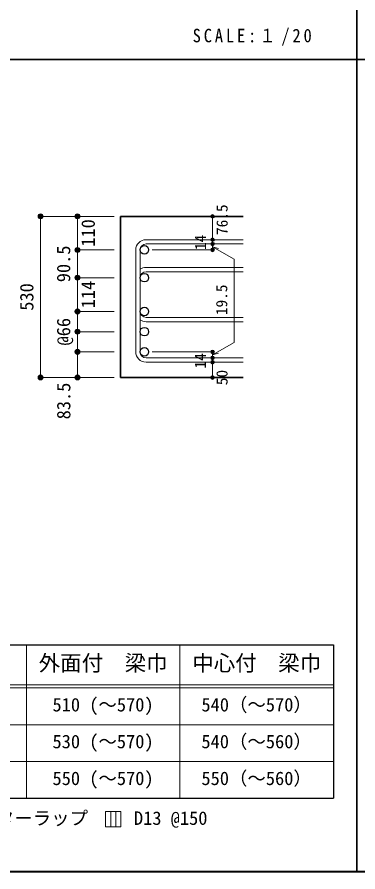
# Model space of a CAD drawing. Units: millimetres at full size, sheet at 1:20; details may follow other scales. Extents: x -3982 to 3969, y -2797 to 2801.
# Drawn here: x -1856 to -746, y -2797 to -10 of the extents above; entities that cross this region are included whole.
import ezdxf
from ezdxf.enums import TextEntityAlignment as Align

# ---------------------------------------------------------------- set-up
doc = ezdxf.new("R2010")
doc.units = ezdxf.units.MM
doc.header["$LTSCALE"] = 20
doc.header["$PDMODE"] = 32
doc.header["$PDSIZE"] = 12
for name, color, linetype, lineweight in [('6-1_躯体線', 2, 'Continuous', 35), ('6-5_梁主筋', 7, 'Continuous', 18), ('6-6_S.T.P.', 7, 'Continuous', 18), ('6-7_文字', 7, 'Continuous', 18), ('6-D_寸法', 4, 'Continuous', 9), ('6-E_枠', 7, 'Continuous', 18), ('F-0_枠', 6, 'Continuous', 40)]:
    doc.layers.add(name, color=color, linetype=linetype, lineweight=lineweight)
doc.styles.add('ＭＳ ゴシック', font='')
doc.styles.get('ＭＳ ゴシック').set_extended_font_data('MS Gothic')

msp = doc.modelspace()

# ---------------------------------------------------------------- linework, layer by layer
at = {"layer": '6-1_躯体線'}
for p, q in [((-1519.2, -659.67), (-1119.2, -659.67)), ((-1519.2, -659.67), (-1519.2, -1185.17)), ((-1519.2, -1185.17), (-1119.2, -1185.17))]:
    msp.add_line(p, q, dxfattribs=at)
at = {"layer": '6-5_梁主筋', "color": 3, "lineweight": 25}
for centre in [(-1441.2, -769.28), (-1441.2, -859.67), (-1441.2, -969.67), (-1441.2, -1035.67), (-1441.2, -1101.67)]:
    msp.add_circle(centre, 14, dxfattribs=at)
at = {"layer": '6-6_S.T.P.'}
for p, q in [((-1435.7, -735.78), (-1119.2, -735.78)), ((-1435.7, -749.78), (-1119.2, -749.78)), ((-1469.2, -769.28), (-1469.2, -1101.67)), ((-1455.2, -769.28), (-1455.2, -1101.67)), ((-1435.7, -826.17), (-1119.2, -826.17)), ((-1435.7, -840.17), (-1119.2, -840.17)), ((-1435.7, -989.17), (-1119.2, -989.17)), ((-1435.7, -1003.17), (-1119.2, -1003.17)), ((-1435.7, -1121.17), (-1119.2, -1121.17)), ((-1435.7, -1135.17), (-1119.2, -1135.17))]:
    msp.add_line(p, q, dxfattribs=at)
for centre, radius, start, end in [((-1435.7, -769.28), 33.5, 90, 180), ((-1435.7, -769.28), 19.5, 90, 180), ((-1435.7, -859.67), 33.5, 90, 125.59765), ((-1435.7, -859.67), 19.5, 90, 180), ((-1435.7, -969.67), 19.5, 180, 270), ((-1435.7, -969.67), 33.5, 234.40235, 270), ((-1435.7, -1101.67), 33.5, 180, 270), ((-1435.7, -1101.67), 19.5, 180, 270)]:
    msp.add_arc(centre, radius, start, end, dxfattribs=at)
at = {"layer": '6-7_文字'}
for p, q in [((-1550.59, -2600.02), (-1550.59, -2650.02)), ((-1533.92, -2600.02), (-1533.92, -2650.02))]:
    msp.add_line(p, q, dxfattribs=at)
msp.add_lwpolyline([(-1567.25, -2650.02), (-1517.25, -2650.02), (-1517.25, -2600.02), (-1567.25, -2600.02)], close=True, dxfattribs=at)
at = {"layer": '6-D_寸法'}
for p, q in [((-1779.2, -659.67), (-1779.2, -1185.17)), ((-1659.2, -659.67), (-1659.2, -769.28)), ((-1219.2, -735.21), (-1219.2, -659.67)), ((-1219.2, -749.78), (-1219.2, -735.78)), ((-1659.2, -769.28), (-1539.2, -769.28)), ((-1659.2, -769.28), (-1659.2, -859.67)), ((-1659.2, -769.28), (-1659.2, -859.67)), ((-1219.2, -769.28), (-1415.29, -769.28)), ((-1219.2, -758.96), (-1149.14, -799.41)), ((-1219.2, -758.96), (-1199.88, -764.13)), ((-1149.14, -799.41), (-1149.14, -1070.97)), ((-1659.2, -859.67), (-1539.2, -859.67)), ((-1659.2, -859.67), (-1659.2, -969.67)), ((-1659.2, -969.67), (-1539.2, -969.67)), ((-1659.2, -969.67), (-1659.2, -1035.67)), ((-1659.2, -969.67), (-1659.2, -1101.67)), ((-1659.2, -1035.67), (-1539.2, -1035.67)), ((-1659.2, -1035.67), (-1659.2, -1101.67)), ((-1219.2, -1111.42), (-1149.14, -1070.97)), ((-1659.2, -1101.67), (-1539.2, -1101.67)), ((-1659.2, -1185.17), (-1659.2, -1101.67)), ((-1219.2, -1101.67), (-1415.29, -1101.67)), ((-1219.2, -1121.17), (-1219.2, -1101.67)), ((-1219.2, -1111.42), (-1199.88, -1106.25)), ((-1219.2, -1135.17), (-1219.2, -1121.17)), ((-1219.2, -1185.17), (-1219.2, -1135.17)), ((-1779.2, -1185.17), (-1669.33, -1185.17)), ((-1779.2, -1185.17), (-1659.2, -1185.17)), ((-1659.2, -1185.17), (-1539.2, -1185.17))]:
    msp.add_line(p, q, dxfattribs=at)
for points in [[(-1779.2, -659.67), (-1659.2, -659.67), (-1539.2, -659.67)], [(-1219.2, -749.21), (-1219.2, -769.28), (-1219.2, -749.21)]]:
    msp.add_lwpolyline(points, dxfattribs=at)
for centre, radius in [((-1779.2, -659.67), 8), ((-1779.2, -659.67), 7.2), ((-1779.2, -659.67), 6.4), ((-1779.2, -659.67), 5.6), ((-1779.2, -659.67), 4.8), ((-1779.2, -659.67), 4), ((-1779.2, -659.67), 3.2), ((-1779.2, -659.67), 2.4), ((-1779.2, -659.67), 1.6), ((-1779.2, -659.67), 0.8), ((-1659.2, -659.67), 8), ((-1659.2, -659.67), 7.2), ((-1659.2, -659.67), 6.4), ((-1659.2, -659.67), 5.6), ((-1659.2, -659.67), 4.8), ((-1659.2, -659.67), 4), ((-1659.2, -659.67), 3.2), ((-1659.2, -659.67), 2.4), ((-1659.2, -659.67), 1.6), ((-1659.2, -659.67), 0.8), ((-1219.2, -659.67), 4), ((-1219.2, -659.67), 3.6), ((-1219.2, -659.67), 3.2), ((-1219.2, -659.67), 2.8), ((-1219.2, -659.67), 2.4), ((-1219.2, -659.67), 2), ((-1219.2, -659.67), 1.6), ((-1219.2, -659.67), 1.2), ((-1219.2, -659.67), 0.8), ((-1219.2, -659.67), 0.4), ((-1219.2, -735.78), 4), ((-1219.2, -749.78), 4), ((-1219.2, -735.78), 3.6), ((-1219.2, -749.78), 3.6), ((-1219.2, -735.78), 3.2), ((-1219.2, -749.78), 3.2), ((-1219.2, -735.78), 2.8), ((-1219.2, -749.78), 2.8), ((-1219.2, -735.78), 2.4), ((-1219.2, -749.78), 2.4), ((-1219.2, -735.78), 2), ((-1219.2, -749.78), 2), ((-1219.2, -735.78), 1.6), ((-1219.2, -749.78), 1.6), ((-1219.2, -735.78), 1.2), ((-1219.2, -749.78), 1.2), ((-1219.2, -735.78), 0.8), ((-1219.2, -749.78), 0.8), ((-1219.2, -735.78), 0.4), ((-1219.2, -749.78), 0.4), ((-1659.2, -769.28), 8), ((-1659.2, -769.28), 7.2), ((-1659.2, -769.28), 6.4), ((-1659.2, -769.28), 5.6), ((-1659.2, -769.28), 4.8), ((-1659.2, -769.28), 4), ((-1659.2, -769.28), 3.2), ((-1659.2, -769.28), 2.4), ((-1659.2, -769.28), 1.6), ((-1659.2, -769.28), 0.8), ((-1219.2, -769.28), 4), ((-1219.2, -769.28), 3.6), ((-1219.2, -769.28), 3.2), ((-1219.2, -769.28), 2.8), ((-1219.2, -769.28), 2.4), ((-1219.2, -769.28), 2), ((-1219.2, -769.28), 1.6), ((-1219.2, -769.28), 1.2), ((-1219.2, -769.28), 0.8), ((-1219.2, -769.28), 0.4), ((-1659.2, -859.67), 8), ((-1659.2, -859.67), 7.2), ((-1659.2, -859.67), 6.4), ((-1659.2, -859.67), 5.6), ((-1659.2, -859.67), 4.8), ((-1659.2, -859.67), 4), ((-1659.2, -859.67), 3.2), ((-1659.2, -859.67), 2.4), ((-1659.2, -859.67), 1.6), ((-1659.2, -859.67), 0.8), ((-1659.2, -969.67), 8), ((-1659.2, -969.67), 7.2), ((-1659.2, -969.67), 6.4), ((-1659.2, -969.67), 5.6), ((-1659.2, -969.67), 4.8), ((-1659.2, -969.67), 4), ((-1659.2, -969.67), 3.2), ((-1659.2, -969.67), 2.4), ((-1659.2, -969.67), 1.6), ((-1659.2, -969.67), 0.8), ((-1659.2, -1035.67), 8), ((-1659.2, -1035.67), 7.2), ((-1659.2, -1035.67), 6.4), ((-1659.2, -1035.67), 5.6), ((-1659.2, -1035.67), 4.8), ((-1659.2, -1035.67), 4), ((-1659.2, -1035.67), 3.2), ((-1659.2, -1035.67), 2.4), ((-1659.2, -1035.67), 1.6), ((-1659.2, -1035.67), 0.8), ((-1659.2, -1101.67), 8), ((-1659.2, -1101.67), 7.2), ((-1659.2, -1101.67), 6.4), ((-1659.2, -1101.67), 5.6), ((-1659.2, -1101.67), 4.8), ((-1659.2, -1101.67), 4), ((-1659.2, -1101.67), 3.2), ((-1659.2, -1101.67), 2.4), ((-1659.2, -1101.67), 1.6), ((-1659.2, -1101.67), 0.8), ((-1219.2, -1101.67), 4), ((-1219.2, -1101.67), 3.6), ((-1219.2, -1101.67), 3.2), ((-1219.2, -1101.67), 2.8), ((-1219.2, -1101.67), 2.4), ((-1219.2, -1101.67), 2), ((-1219.2, -1101.67), 1.6), ((-1219.2, -1101.67), 1.2), ((-1219.2, -1101.67), 0.8), ((-1219.2, -1101.67), 0.4), ((-1219.2, -1121.17), 4), ((-1219.2, -1135.17), 4), ((-1219.2, -1121.17), 3.6), ((-1219.2, -1135.17), 3.6), ((-1219.2, -1121.17), 3.2), ((-1219.2, -1135.17), 3.2), ((-1219.2, -1121.17), 2.8), ((-1219.2, -1135.17), 2.8), ((-1219.2, -1121.17), 2.4), ((-1219.2, -1135.17), 2.4), ((-1219.2, -1121.17), 2), ((-1219.2, -1135.17), 2), ((-1219.2, -1121.17), 1.6), ((-1219.2, -1135.17), 1.6), ((-1219.2, -1121.17), 1.2), ((-1219.2, -1135.17), 1.2), ((-1219.2, -1121.17), 0.8), ((-1219.2, -1135.17), 0.8), ((-1219.2, -1121.17), 0.4), ((-1219.2, -1135.17), 0.4), ((-1779.2, -1185.17), 8), ((-1779.2, -1185.17), 7.2), ((-1779.2, -1185.17), 6.4), ((-1779.2, -1185.17), 5.6), ((-1779.2, -1185.17), 4.8), ((-1779.2, -1185.17), 4), ((-1779.2, -1185.17), 3.2), ((-1779.2, -1185.17), 2.4), ((-1779.2, -1185.17), 1.6), ((-1779.2, -1185.17), 0.8), ((-1659.2, -1185.17), 8), ((-1659.2, -1185.17), 7.2), ((-1659.2, -1185.17), 6.4), ((-1659.2, -1185.17), 5.6), ((-1659.2, -1185.17), 4.8), ((-1659.2, -1185.17), 4), ((-1659.2, -1185.17), 3.2), ((-1659.2, -1185.17), 2.4), ((-1659.2, -1185.17), 1.6), ((-1659.2, -1185.17), 0.8), ((-1219.2, -1185.17), 4), ((-1219.2, -1185.17), 3.6), ((-1219.2, -1185.17), 3.2), ((-1219.2, -1185.17), 2.8), ((-1219.2, -1185.17), 2.4), ((-1219.2, -1185.17), 2), ((-1219.2, -1185.17), 1.6), ((-1219.2, -1185.17), 1.2), ((-1219.2, -1185.17), 0.8), ((-1219.2, -1185.17), 0.4)]:
    msp.add_circle(centre, radius, dxfattribs=at)
at = {"layer": '6-D_寸法', "color": 7}
for p in [(-1779.2, -659.67), (-1659.2, -659.67), (-1219.2, -659.67), (-1219.2, -735.78), (-1219.2, -749.78), (-1659.2, -769.28), (-1659.2, -769.28), (-1219.2, -769.28), (-1659.2, -859.67), (-1659.2, -969.67), (-1659.2, -1035.67), (-1659.2, -1101.67), (-1659.2, -1101.67), (-1219.2, -1101.67), (-1219.2, -1121.17), (-1219.2, -1135.17), (-1779.2, -1185.17), (-1659.2, -1185.17), (-1219.2, -1185.17)]:
    msp.add_point(p, dxfattribs=at)
at = {"layer": '6-E_枠', "color": 3, "lineweight": 25}
for p, q in [((-2267.02, -2056.95), (-825.33, -2056.95)), ((-825.33, -2056.95), (-825.33, -2556.95)), ((-2267.02, -2556.95), (-825.33, -2556.95))]:
    msp.add_line(p, q, dxfattribs=at)
at = {"layer": '6-E_枠'}
for p, q in [((-1825.33, -2056.95), (-1825.33, -2556.95)), ((-1325.33, -2056.95), (-1325.33, -2556.95)), ((-2267.02, -2186.95), (-825.33, -2186.95)), ((-2267.02, -2196.95), (-825.33, -2196.95)), ((-2267.02, -2316.95), (-825.33, -2316.95)), ((-2267.02, -2436.95), (-825.33, -2436.95))]:
    msp.add_line(p, q, dxfattribs=at)
at = {"layer": 'F-0_枠', "color": 2, "lineweight": 35}
for p, q in [((-749.76, 2800.77), (-749.76, -2796.83)), ((-3981.92, -148.03), (2482.4, -148.03))]:
    msp.add_line(p, q, dxfattribs=at)
at = {"layer": 'F-0_枠'}
msp.add_line((3969.4, -2796.83), (-3981.92, -2796.83), dxfattribs=at)

# ---------------------------------------------------------------- texts
at = {"layer": '6-7_文字', "color": 2, "style": 'ＭＳ ゴシック'}
for s, p in [('外面付\u3000梁巾', (-1785.33, -2156.95)), ('中心付\u3000梁巾', (-1285.33, -2156.95))]:
    msp.add_text(s, height=51.32, dxfattribs=at).set_placement(p, align=Align.BOTTOM_LEFT)
at = {"layer": '6-7_文字', "style": 'ＭＳ ゴシック'}
for s, p in [('510 (～570)', (-1740.33, -2286.95)), ('540（～570）', (-1255.33, -2286.95)), ('530 (～570)', (-1740.33, -2406.95)), ('540（～560）', (-1255.33, -2406.95)), ('550 (～570)', (-1740.33, -2526.95)), ('550（～560）', (-1255.33, -2526.95)), ('※ 基礎梁スターラップ     D13 @150', (-2254.64, -2656.67))]:
    msp.add_text(s, height=43.99, dxfattribs=at).set_placement(p, align=Align.BOTTOM_LEFT)
at = {"layer": '6-7_文字', "color": 2, "insert": (-1283.99, -103.03), "char_height": 43.99, "attachment_point": 7, "style": 'ＭＳ ゴシック'}
msp.add_mtext('\\T1.34;\\W0.9;SCALE:１/20', dxfattribs=at)
at = {"layer": '6-D_寸法', "style": 'ＭＳ ゴシック'}
for s, height, p in [('76.5', 36.66, (-1158.91, -720.59)), ('110', 43.99, (-1589.2, -758.74)), ('14', 36.66, (-1229.2, -769.67)), ('90.5', 43.99, (-1669.2, -874.48)), ('530', 43.99, (-1789.2, -967.42)), ('114', 43.99, (-1589.2, -959.67)), ('19.5', 36.66, (-1160.22, -981.7)), ('@66', 43.99, (-1669.2, -1080.67)), ('14', 36.66, (-1229.59, -1155.86)), ('50', 36.66, (-1159.2, -1210.17)), ('83.5', 43.99, (-1668.89, -1321.52))]:
    msp.add_text(s, height=height, rotation=90, dxfattribs=at).set_placement(p, align=Align.BOTTOM_LEFT)

doc.saveas('drawing.dxf')
